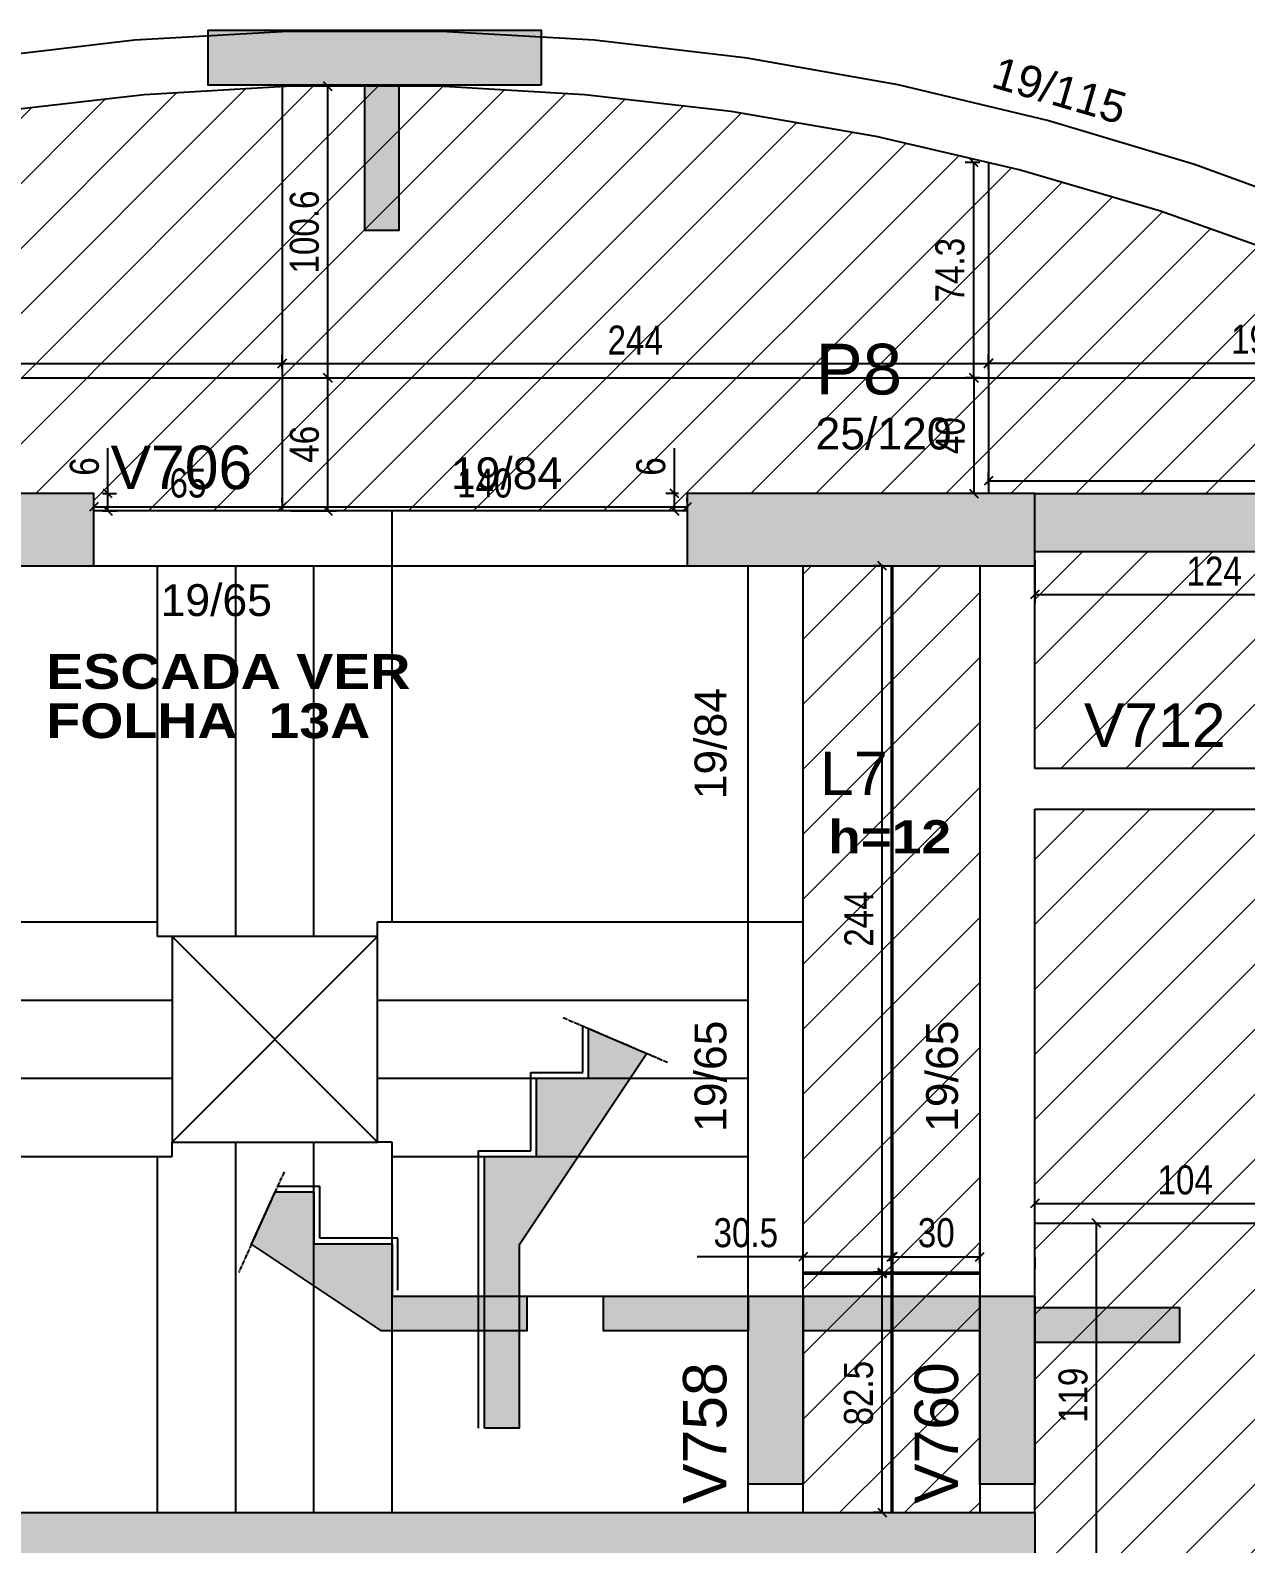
# Model space of a CAD drawing. Extents: x 3022 to 8661, y -614 to 3008.
# Drawn here: x 6389 to 6809, y 1712 to 2234 of the extents above; entities that cross this region are included whole.
import ezdxf

# ---------------------------------------------------------------- set-up
doc = ezdxf.new("R2010")
doc.units = 0
doc.header["$PDMODE"] = 34
for name, pattern in [('ESTILO_TQS_0002', [0.4, 0.1, -0.3]), ('ESTILO_TQS_0006', [0.3, 0.2, -0.1]), ('ESTILO_TQS_0007', [2.1, 1.5, -0.2, 0.2, -0.2])]:
    doc.linetypes.add(name, pattern=pattern)
for name, color, linetype in [('COTA', 241, 'Continuous'), ('MTH-230', 1, 'Continuous'), ('MTH-DIM-PILAR', 3, 'Continuous'), ('MTH-DIM-VIGA', 3, 'Continuous'), ('MTH-EIXO-215', 1, 'Continuous'), ('MTH-EIXO-217', 8, 'Continuous'), ('MTH-FACE-VIGA', 7, 'Continuous'), ('MTH-LINHA-SEÇÃO', 16, 'Continuous'), ('MTH-PILAR-SEGUE', 5, 'Continuous'), ('MTH-SOMBRA21', 150, 'Continuous'), ('MTH-SOMBRA25', 253, 'Continuous'), ('MTH-TIT1-PILAR', 5, 'Continuous'), ('MTH-TIT1-VIGA', 5, 'Continuous'), ('MTH-TXT-NEGRITO', 5, 'Continuous'), ('MTH-VIGA-INVERTIDA', 7, 'ESTILO_TQS_0002'), ('Painéis', 200, 'Continuous')]:
    doc.layers.add(name, color=color, linetype=linetype)
doc.layers.add('Hachura', color=251, linetype='Continuous', lineweight=9)
doc.styles.add('COTA TECNICA', font='techl___.ttf', dxfattribs={"height": 10})
doc.styles.add('TQS_ARIAL', font='arial.ttf')
doc.styles.add('TQS_ARIAL_BLACK', font='ariblk.ttf')
doc.dimstyles.new('PAINEL', dxfattribs={"dimtxt": 10, "dimasz": 3, "dimexe": 3, "dimexo": 3, "dimgap": 3, "dimtad": 1, "dimdec": 1, "dimzin": 12, "dimdsep": 46, "dimtxsty": 'COTA TECNICA', "dimblk1": 'OBLIQUE', "dimblk2": 'OBLIQUE', "dimsah": 1, "dimcen": 0.9, "dimclrd": 4, "dimclre": 4, "dimclrt": 240, "dimadec": 1, "dimazin": 3, "dimtfac": 1, "dimtdec": 1, "dimtmove": 0, "dimatfit": 3, "dimfxl": 1, "dimtolj": 1, "dimtzin": 12, "dimarcsym": 0})
pattern_1 = [(45, (-39.196, -112.321), (-11.22532, 11.22532), [])]

# ---------------------------------------------------------------- blocks, each defined once
blk = doc.blocks.new('_Oblique')
at = {"color": 0, "linetype": 'ByBlock', "lineweight": -2}
blk.add_line((-0.5, -0.5), (0.5, 0.5), dxfattribs=at)
blk = doc.blocks.new('*D1250')
at = {"layer": 'COTA', "color": 4, "lineweight": -2, "transparency": 16777216}
for p, q in [((6738.64, 1822.35), (6760.03, 1822.35)), ((6757.03, 1703.35), (6757.03, 1822.35)), ((6738.64, 1703.35), (6760.03, 1703.35))]:
    blk.add_line(p, q, dxfattribs=at)
at = {"layer": 'Defpoints', "color": 0, "transparency": 16777216}
for p in [(6735.64, 1822.35), (6757.03, 1822.35), (6735.64, 1703.35)]:
    blk.add_point(p, dxfattribs=at)
at = {"layer": 'COTA', "color": 4, "lineweight": -2, "transparency": 16777216, "xscale": 3, "yscale": 3, "zscale": 3}
for p, rotation in [((6757.03, 1822.35), 90), ((6757.03, 1703.35), 270)]:
    blk.add_blockref('_Oblique', p, dxfattribs=dict(at, rotation=rotation))
at = {"layer": 'COTA', "color": 240, "transparency": 16777216, "insert": (6748.94, 1762.85), "char_height": 10, "attachment_point": 5, "rotation": 90, "style": 'COTA TECNICA'}
blk.add_mtext('\\A1;119', dxfattribs=at)
blk = doc.blocks.new('*D1252')
at = {"layer": 'COTA', "color": 4, "lineweight": -2, "transparency": 16777216}
for p, q in [((6735.64, 1825.35), (6735.64, 1832.11)), ((6839.64, 1825.35), (6839.64, 1832.11)), ((6735.64, 1829.11), (6839.64, 1829.11))]:
    blk.add_line(p, q, dxfattribs=at)
at = {"layer": 'Defpoints', "color": 0, "transparency": 16777216}
for p in [(6839.64, 1829.11), (6735.64, 1822.35), (6839.64, 1822.35)]:
    blk.add_point(p, dxfattribs=at)
at = {"layer": 'COTA', "color": 4, "lineweight": -2, "transparency": 16777216, "xscale": 3, "yscale": 3, "zscale": 3, "rotation": 180}
blk.add_blockref('_Oblique', (6735.64, 1829.11), dxfattribs=at)
at = {"layer": 'COTA', "color": 4, "lineweight": -2, "transparency": 16777216, "xscale": 3, "yscale": 3, "zscale": 3}
blk.add_blockref('_Oblique', (6839.64, 1829.11), dxfattribs=at)
at = {"layer": 'COTA', "color": 240, "transparency": 16777216, "insert": (6787.64, 1837.21), "char_height": 10, "attachment_point": 5, "style": 'COTA TECNICA'}
blk.add_mtext('\\A1;104', dxfattribs=at)
blk = doc.blocks.new('*D1272')
at = {"layer": 'COTA', "color": 4, "lineweight": -2, "transparency": 16777216}
for p, q in [((6655.64, 1810.75), (6619.06, 1810.75)), ((6655.64, 1808.35), (6655.64, 1813.75)), ((6686.14, 1810.75), (6655.64, 1810.75)), ((6686.14, 1808.35), (6686.14, 1813.75))]:
    blk.add_line(p, q, dxfattribs=at)
at = {"layer": 'Defpoints', "color": 0, "transparency": 16777216}
for p in [(6655.64, 1810.75), (6655.64, 1805.35), (6686.14, 1805.35)]:
    blk.add_point(p, dxfattribs=at)
at = {"layer": 'COTA', "color": 4, "lineweight": -2, "transparency": 16777216, "xscale": 3, "yscale": 3, "zscale": 3, "rotation": 180}
blk.add_blockref('_Oblique', (6655.64, 1810.75), dxfattribs=at)
at = {"layer": 'COTA', "color": 4, "lineweight": -2, "transparency": 16777216, "xscale": 3, "yscale": 3, "zscale": 3}
blk.add_blockref('_Oblique', (6686.14, 1810.75), dxfattribs=at)
at = {"layer": 'COTA', "color": 240, "transparency": 16777216, "insert": (6635.85, 1818.97), "char_height": 10, "attachment_point": 5, "style": 'COTA TECNICA'}
blk.add_mtext('\\A1;30.5', dxfattribs=at)
blk = doc.blocks.new('*D1273')
at = {"layer": 'COTA', "color": 4, "lineweight": -2, "transparency": 16777216}
for p, q in [((6686.64, 1808.35), (6686.64, 1813.75)), ((6686.64, 1810.75), (6716.64, 1810.75)), ((6716.64, 1808.35), (6716.64, 1813.75))]:
    blk.add_line(p, q, dxfattribs=at)
at = {"layer": 'Defpoints', "color": 0, "transparency": 16777216}
for p in [(6716.64, 1810.75), (6686.64, 1805.35), (6716.64, 1805.35)]:
    blk.add_point(p, dxfattribs=at)
at = {"layer": 'COTA', "color": 4, "lineweight": -2, "transparency": 16777216, "xscale": 3, "yscale": 3, "zscale": 3, "rotation": 180}
blk.add_blockref('_Oblique', (6686.64, 1810.75), dxfattribs=at)
at = {"layer": 'COTA', "color": 4, "lineweight": -2, "transparency": 16777216, "xscale": 3, "yscale": 3, "zscale": 3}
blk.add_blockref('_Oblique', (6716.64, 1810.75), dxfattribs=at)
at = {"layer": 'COTA', "color": 240, "transparency": 16777216, "insert": (6701.64, 1818.97), "char_height": 10, "attachment_point": 5, "style": 'COTA TECNICA'}
blk.add_mtext('\\A1;30', dxfattribs=at)
blk = doc.blocks.new('*D1274')
at = {"layer": 'COTA', "color": 4, "lineweight": -2, "transparency": 16777216}
for p, q in [((6683.14, 1804.85), (6679.95, 1804.85)), ((6682.95, 1722.35), (6682.95, 1804.85)), ((6683.14, 1722.35), (6679.95, 1722.35))]:
    blk.add_line(p, q, dxfattribs=at)
at = {"layer": 'Defpoints', "color": 0, "transparency": 16777216}
for p in [(6682.95, 1804.85), (6686.14, 1804.85), (6686.14, 1722.35)]:
    blk.add_point(p, dxfattribs=at)
at = {"layer": 'COTA', "color": 4, "lineweight": -2, "transparency": 16777216, "xscale": 3, "yscale": 3, "zscale": 3}
for p, rotation in [((6682.95, 1804.85), 90), ((6682.95, 1722.35), 270)]:
    blk.add_blockref('_Oblique', p, dxfattribs=dict(at, rotation=rotation))
at = {"layer": 'COTA', "color": 240, "transparency": 16777216, "insert": (6674.82, 1763.6), "char_height": 10, "attachment_point": 5, "rotation": 90, "style": 'COTA TECNICA'}
blk.add_mtext('\\A1;82.5', dxfattribs=at)
blk = doc.blocks.new('*D1275')
at = {"layer": 'COTA', "color": 4, "lineweight": -2, "transparency": 16777216}
for p, q in [((6683.14, 2049.35), (6679.95, 2049.35)), ((6682.95, 1805.35), (6682.95, 2049.35)), ((6683.14, 1805.35), (6679.95, 1805.35))]:
    blk.add_line(p, q, dxfattribs=at)
at = {"layer": 'Defpoints', "color": 0, "transparency": 16777216}
for p in [(6682.95, 2049.35), (6686.14, 2049.35), (6686.14, 1805.35)]:
    blk.add_point(p, dxfattribs=at)
at = {"layer": 'COTA', "color": 4, "lineweight": -2, "transparency": 16777216, "xscale": 3, "yscale": 3, "zscale": 3}
for p, rotation in [((6682.95, 2049.35), 90), ((6682.95, 1805.35), 270)]:
    blk.add_blockref('_Oblique', p, dxfattribs=dict(at, rotation=rotation))
at = {"layer": 'COTA', "color": 240, "transparency": 16777216, "insert": (6674.87, 1927.35), "char_height": 10, "attachment_point": 5, "rotation": 90, "style": 'COTA TECNICA'}
blk.add_mtext('\\A1;244', dxfattribs=at)
blk = doc.blocks.new('*D1382')
at = {"layer": 'COTA', "color": 4, "lineweight": -2, "transparency": 16777216}
for p, q in [((6415.51, 2074.35), (6415.51, 2090.02)), ((6413.64, 2074.35), (6418.51, 2074.35)), ((6415.51, 2068.35), (6415.51, 2074.35)), ((6413.64, 2068.35), (6418.51, 2068.35))]:
    blk.add_line(p, q, dxfattribs=at)
at = {"layer": 'Defpoints', "color": 0, "transparency": 16777216}
for p in [(6410.64, 2074.35), (6415.51, 2074.35), (6410.64, 2068.35)]:
    blk.add_point(p, dxfattribs=at)
at = {"layer": 'COTA', "color": 4, "lineweight": -2, "transparency": 16777216, "xscale": 3, "yscale": 3, "zscale": 3}
for p, rotation in [((6415.51, 2074.35), 90), ((6415.51, 2068.35), 270)]:
    blk.add_blockref('_Oblique', p, dxfattribs=dict(at, rotation=rotation))
at = {"layer": 'COTA', "color": 240, "transparency": 16777216, "insert": (6407.41, 2083.68), "char_height": 10, "attachment_point": 5, "rotation": 90, "style": 'COTA TECNICA'}
blk.add_mtext('\\A1;6', dxfattribs=at)
blk = doc.blocks.new('*D1383')
at = {"layer": 'COTA', "color": 4, "lineweight": -2, "transparency": 16777216}
for p, q in [((6611.19, 2074.35), (6611.19, 2090.02)), ((6612.64, 2074.35), (6608.19, 2074.35)), ((6611.19, 2068.35), (6611.19, 2074.35)), ((6612.64, 2068.35), (6608.19, 2068.35))]:
    blk.add_line(p, q, dxfattribs=at)
at = {"layer": 'Defpoints', "color": 0, "transparency": 16777216}
for p in [(6611.19, 2074.35), (6615.64, 2074.35), (6615.64, 2068.35)]:
    blk.add_point(p, dxfattribs=at)
at = {"layer": 'COTA', "color": 4, "lineweight": -2, "transparency": 16777216, "xscale": 3, "yscale": 3, "zscale": 3}
for p, rotation in [((6611.19, 2074.35), 90), ((6611.19, 2068.35), 270)]:
    blk.add_blockref('_Oblique', p, dxfattribs=dict(at, rotation=rotation))
at = {"layer": 'COTA', "color": 240, "transparency": 16777216, "insert": (6603.08, 2083.68), "char_height": 10, "attachment_point": 5, "rotation": 90, "style": 'COTA TECNICA'}
blk.add_mtext('\\A1;6', dxfattribs=at)
blk = doc.blocks.new('*D1384')
at = {"layer": 'COTA', "color": 4, "lineweight": -2, "transparency": 16777216}
for p, q in [((6410.64, 2071.35), (6410.64, 2072.8)), ((6475.64, 2071.35), (6475.64, 2072.8)), ((6410.64, 2069.8), (6475.64, 2069.8))]:
    blk.add_line(p, q, dxfattribs=at)
at = {"layer": 'Defpoints', "color": 0, "transparency": 16777216}
for p in [(6410.64, 2068.35), (6475.64, 2069.8), (6475.64, 2068.35)]:
    blk.add_point(p, dxfattribs=at)
at = {"layer": 'COTA', "color": 4, "lineweight": -2, "transparency": 16777216, "xscale": 3, "yscale": 3, "zscale": 3, "rotation": 180}
blk.add_blockref('_Oblique', (6410.64, 2069.8), dxfattribs=at)
at = {"layer": 'COTA', "color": 4, "lineweight": -2, "transparency": 16777216, "xscale": 3, "yscale": 3, "zscale": 3}
blk.add_blockref('_Oblique', (6475.64, 2069.8), dxfattribs=at)
at = {"layer": 'COTA', "color": 240, "transparency": 16777216, "insert": (6443.14, 2077.91), "char_height": 10, "attachment_point": 5, "style": 'COTA TECNICA'}
blk.add_mtext('\\A1;65', dxfattribs=at)
blk = doc.blocks.new('*D1391')
at = {"layer": 'COTA', "color": 4, "lineweight": -2, "transparency": 16777216}
for p, q in [((6475.64, 2071.35), (6475.64, 2072.8)), ((6615.64, 2071.35), (6615.64, 2072.8)), ((6475.64, 2069.8), (6615.64, 2069.8))]:
    blk.add_line(p, q, dxfattribs=at)
at = {"layer": 'Defpoints', "color": 0, "transparency": 16777216}
for p in [(6475.64, 2068.35), (6615.64, 2069.8), (6615.64, 2068.35)]:
    blk.add_point(p, dxfattribs=at)
at = {"layer": 'COTA', "color": 4, "lineweight": -2, "transparency": 16777216, "xscale": 3, "yscale": 3, "zscale": 3, "rotation": 180}
blk.add_blockref('_Oblique', (6475.64, 2069.8), dxfattribs=at)
at = {"layer": 'COTA', "color": 4, "lineweight": -2, "transparency": 16777216, "xscale": 3, "yscale": 3, "zscale": 3}
blk.add_blockref('_Oblique', (6615.64, 2069.8), dxfattribs=at)
at = {"layer": 'COTA', "color": 240, "transparency": 16777216, "insert": (6545.64, 2077.9), "char_height": 10, "attachment_point": 5, "style": 'COTA TECNICA'}
blk.add_mtext('\\A1;140', dxfattribs=at)
blk = doc.blocks.new('*D1392')
at = {"layer": 'COTA', "color": 4, "lineweight": -2, "transparency": 16777216}
for p, q in [((6719.64, 2077.35), (6719.64, 2081.78)), ((6963.64, 2077.35), (6963.64, 2081.78)), ((6719.64, 2078.78), (6963.64, 2078.78))]:
    blk.add_line(p, q, dxfattribs=at)
at = {"layer": 'Defpoints', "color": 0, "transparency": 16777216}
for p in [(6963.64, 2078.78), (6719.64, 2074.35), (6963.64, 2074.35)]:
    blk.add_point(p, dxfattribs=at)
at = {"layer": 'COTA', "color": 4, "lineweight": -2, "transparency": 16777216, "xscale": 3, "yscale": 3, "zscale": 3, "rotation": 180}
blk.add_blockref('_Oblique', (6719.64, 2078.78), dxfattribs=at)
at = {"layer": 'COTA', "color": 4, "lineweight": -2, "transparency": 16777216, "xscale": 3, "yscale": 3, "zscale": 3}
blk.add_blockref('_Oblique', (6963.64, 2078.78), dxfattribs=at)
at = {"layer": 'COTA', "color": 240, "transparency": 16777216, "insert": (6841.64, 2086.85), "char_height": 10, "attachment_point": 5, "style": 'COTA TECNICA'}
blk.add_mtext('\\A1;244', dxfattribs=at)
blk = doc.blocks.new('*D1393')
at = {"layer": 'COTA', "color": 4, "lineweight": -2, "transparency": 16777216}
for p, q in [((6478.64, 2114.35), (6494.5, 2114.35)), ((6491.5, 2068.35), (6491.5, 2114.35)), ((6478.64, 2068.35), (6494.5, 2068.35))]:
    blk.add_line(p, q, dxfattribs=at)
at = {"layer": 'Defpoints', "color": 0, "transparency": 16777216}
for p in [(6475.64, 2114.35), (6491.5, 2114.35), (6475.64, 2068.35)]:
    blk.add_point(p, dxfattribs=at)
at = {"layer": 'COTA', "color": 4, "lineweight": -2, "transparency": 16777216, "xscale": 3, "yscale": 3, "zscale": 3}
for p, rotation in [((6491.5, 2114.35), 90), ((6491.5, 2068.35), 270)]:
    blk.add_blockref('_Oblique', p, dxfattribs=dict(at, rotation=rotation))
at = {"layer": 'COTA', "color": 240, "transparency": 16777216, "insert": (6483.4, 2091.35), "char_height": 10, "attachment_point": 5, "rotation": 90, "style": 'COTA TECNICA'}
blk.add_mtext('\\A1;46', dxfattribs=at)
blk = doc.blocks.new('*D1394')
at = {"layer": 'COTA', "color": 4, "lineweight": -2, "transparency": 16777216}
for p, q in [((6501.14, 2214.99), (6488.5, 2214.99)), ((6491.5, 2114.35), (6491.5, 2214.99)), ((6478.64, 2114.35), (6494.5, 2114.35))]:
    blk.add_line(p, q, dxfattribs=at)
at = {"layer": 'Defpoints', "color": 0, "transparency": 16777216}
for p in [(6491.5, 2214.99), (6504.14, 2214.99), (6475.64, 2114.35)]:
    blk.add_point(p, dxfattribs=at)
at = {"layer": 'COTA', "color": 4, "lineweight": -2, "transparency": 16777216, "xscale": 3, "yscale": 3, "zscale": 3}
for p, rotation in [((6491.5, 2214.99), 90), ((6491.5, 2114.35), 270)]:
    blk.add_blockref('_Oblique', p, dxfattribs=dict(at, rotation=rotation))
at = {"layer": 'COTA', "color": 240, "transparency": 16777216, "insert": (6483.4, 2164.67), "char_height": 10, "attachment_point": 5, "rotation": 90, "style": 'COTA TECNICA'}
blk.add_mtext('\\A1;100.6', dxfattribs=at)
blk = doc.blocks.new('*D1397')
at = {"layer": 'COTA', "color": 4, "lineweight": -2, "transparency": 16777216}
for p, q in [((6719.64, 2117.35), (6719.64, 2122.33)), ((6719.64, 2119.33), (6915.97, 2119.33)), ((6915.97, 2117.35), (6915.97, 2122.33))]:
    blk.add_line(p, q, dxfattribs=at)
at = {"layer": 'Defpoints', "color": 0, "transparency": 16777216}
for p in [(6915.97, 2119.33), (6719.64, 2114.35), (6915.97, 2114.35)]:
    blk.add_point(p, dxfattribs=at)
at = {"layer": 'COTA', "color": 4, "lineweight": -2, "transparency": 16777216, "xscale": 3, "yscale": 3, "zscale": 3, "rotation": 180}
blk.add_blockref('_Oblique', (6719.64, 2119.33), dxfattribs=at)
at = {"layer": 'COTA', "color": 4, "lineweight": -2, "transparency": 16777216, "xscale": 3, "yscale": 3, "zscale": 3}
blk.add_blockref('_Oblique', (6915.97, 2119.33), dxfattribs=at)
at = {"layer": 'COTA', "color": 240, "transparency": 16777216, "insert": (6817.81, 2127.58), "char_height": 10, "attachment_point": 5, "style": 'COTA TECNICA'}
blk.add_mtext('\\A1;196.3', dxfattribs=at)
blk = doc.blocks.new('*D1398')
at = {"layer": 'COTA', "color": 4, "lineweight": -2, "transparency": 16777216}
for p, q in [((6716.64, 2188.65), (6711.62, 2188.65)), ((6714.62, 2114.35), (6714.62, 2188.65)), ((6716.64, 2114.35), (6711.62, 2114.35))]:
    blk.add_line(p, q, dxfattribs=at)
at = {"layer": 'Defpoints', "color": 0, "transparency": 16777216}
for p in [(6714.62, 2188.65), (6719.64, 2188.65), (6719.64, 2114.35)]:
    blk.add_point(p, dxfattribs=at)
at = {"layer": 'COTA', "color": 4, "lineweight": -2, "transparency": 16777216, "xscale": 3, "yscale": 3, "zscale": 3}
for p, rotation in [((6714.62, 2188.65), 90), ((6714.62, 2114.35), 270)]:
    blk.add_blockref('_Oblique', p, dxfattribs=dict(at, rotation=rotation))
at = {"layer": 'COTA', "color": 240, "transparency": 16777216, "insert": (6706.4, 2151.5), "char_height": 10, "attachment_point": 5, "rotation": 90, "style": 'COTA TECNICA'}
blk.add_mtext('\\A1;74.3', dxfattribs=at)
blk = doc.blocks.new('*D1399')
at = {"layer": 'COTA', "color": 4, "lineweight": -2, "transparency": 16777216}
for p, q in [((6716.64, 2114.35), (6711.62, 2114.35)), ((6714.62, 2114.35), (6714.62, 2074.35)), ((6716.64, 2074.35), (6711.62, 2074.35))]:
    blk.add_line(p, q, dxfattribs=at)
at = {"layer": 'Defpoints', "color": 0, "transparency": 16777216}
for p in [(6719.64, 2114.35), (6714.62, 2074.35), (6719.64, 2074.35)]:
    blk.add_point(p, dxfattribs=at)
at = {"layer": 'COTA', "color": 4, "lineweight": -2, "transparency": 16777216, "xscale": 3, "yscale": 3, "zscale": 3}
for p, rotation in [((6714.62, 2114.35), 90), ((6714.62, 2074.35), 270)]:
    blk.add_blockref('_Oblique', p, dxfattribs=dict(at, rotation=rotation))
at = {"layer": 'COTA', "color": 240, "transparency": 16777216, "insert": (6706.51, 2094.35), "char_height": 10, "attachment_point": 5, "rotation": 90, "style": 'COTA TECNICA'}
blk.add_mtext('\\A1;40', dxfattribs=at)
blk = doc.blocks.new('*D1401')
at = {"layer": 'COTA', "color": 4, "lineweight": -2, "transparency": 16777216}
for p, q in [((6231.64, 2117.35), (6231.64, 2122.28)), ((6231.64, 2119.28), (6475.64, 2119.28)), ((6475.64, 2117.35), (6475.64, 2122.28))]:
    blk.add_line(p, q, dxfattribs=at)
at = {"layer": 'Defpoints', "color": 0, "transparency": 16777216}
for p in [(6475.64, 2119.28), (6231.64, 2114.35), (6475.64, 2114.35)]:
    blk.add_point(p, dxfattribs=at)
at = {"layer": 'COTA', "color": 4, "lineweight": -2, "transparency": 16777216, "xscale": 3, "yscale": 3, "zscale": 3, "rotation": 180}
blk.add_blockref('_Oblique', (6231.64, 2119.28), dxfattribs=at)
at = {"layer": 'COTA', "color": 4, "lineweight": -2, "transparency": 16777216, "xscale": 3, "yscale": 3, "zscale": 3}
blk.add_blockref('_Oblique', (6475.64, 2119.28), dxfattribs=at)
at = {"layer": 'COTA', "color": 240, "transparency": 16777216, "insert": (6353.64, 2127.36), "char_height": 10, "attachment_point": 5, "style": 'COTA TECNICA'}
blk.add_mtext('\\A1;244', dxfattribs=at)
blk = doc.blocks.new('*D1402')
at = {"layer": 'COTA', "color": 4, "lineweight": -2, "transparency": 16777216}
for p, q in [((6475.64, 2117.35), (6475.64, 2122.28)), ((6475.64, 2119.28), (6719.64, 2119.28)), ((6719.64, 2117.35), (6719.64, 2122.28))]:
    blk.add_line(p, q, dxfattribs=at)
at = {"layer": 'Defpoints', "color": 0, "transparency": 16777216}
for p in [(6719.64, 2119.28), (6475.64, 2114.35), (6719.64, 2114.35)]:
    blk.add_point(p, dxfattribs=at)
at = {"layer": 'COTA', "color": 4, "lineweight": -2, "transparency": 16777216, "xscale": 3, "yscale": 3, "zscale": 3, "rotation": 180}
blk.add_blockref('_Oblique', (6475.64, 2119.28), dxfattribs=at)
at = {"layer": 'COTA', "color": 4, "lineweight": -2, "transparency": 16777216, "xscale": 3, "yscale": 3, "zscale": 3}
blk.add_blockref('_Oblique', (6719.64, 2119.28), dxfattribs=at)
at = {"layer": 'COTA', "color": 240, "transparency": 16777216, "insert": (6597.64, 2127.36), "char_height": 10, "attachment_point": 5, "style": 'COTA TECNICA'}
blk.add_mtext('\\A1;244', dxfattribs=at)
blk = doc.blocks.new('*D1387')
at = {"layer": 'COTA', "color": 4, "lineweight": -2, "transparency": 16777216}
for p, q in [((6735.64, 2051.35), (6735.64, 2036.47)), ((6859.64, 2051.35), (6859.64, 2036.47)), ((6735.64, 2039.47), (6859.64, 2039.47))]:
    blk.add_line(p, q, dxfattribs=at)
at = {"layer": 'Defpoints', "color": 0, "transparency": 16777216}
for p in [(6735.64, 2054.35), (6859.64, 2054.35), (6859.64, 2039.47)]:
    blk.add_point(p, dxfattribs=at)
at = {"layer": 'COTA', "color": 4, "lineweight": -2, "transparency": 16777216, "xscale": 3, "yscale": 3, "zscale": 3, "rotation": 180}
blk.add_blockref('_Oblique', (6735.64, 2039.47), dxfattribs=at)
at = {"layer": 'COTA', "color": 4, "lineweight": -2, "transparency": 16777216, "xscale": 3, "yscale": 3, "zscale": 3}
blk.add_blockref('_Oblique', (6859.64, 2039.47), dxfattribs=at)
at = {"layer": 'COTA', "color": 240, "transparency": 16777216, "insert": (6797.64, 2047.54), "char_height": 10, "attachment_point": 5, "style": 'COTA TECNICA'}
blk.add_mtext('\\A1;124', dxfattribs=at)

msp = doc.modelspace()

# ---------------------------------------------------------------- hatches: boundary and pattern name
at = {"layer": 'Hachura', "linetype": 'ByBlock'}
h = msp.add_hatch(dxfattribs=at)
h.set_pattern_fill('ANSI31', color=256, scale=5)
h.set_pattern_definition(pattern_1)
h.paths.add_polyline_path([(6168.64, 1979.35), (6168.64, 2054.35), (6044.64, 2054.35), (6044.64, 1979.35)])
h.paths.add_polyline_path([(6290.64, 1979.35), (6290.64, 2049.35), (6290.64, 2054.35), (6168.64, 2054.35), (6168.64, 1979.35)])
h.paths.add_polyline_path([(6092.32, 2114.35), (6088.91, 2112.68), (6044.64, 2087.73), (6044.64, 2077.04), (6079.84, 2077.04), (6231.64, 2075.1), (6231.64, 2114.35)])
h.paths.add_polyline_path([(6231.64, 2114.35), (6231.64, 2172.59), (6229.2, 2171.87), (6181.34, 2154.82), (6134.52, 2135.07), (6092.32, 2114.35)])
h.paths.add_polyline_path([(6327.46, 2197.66), (6277.96, 2186.17), (6231.64, 2172.59), (6231.64, 2114.35), (6475.64, 2114.35), (6475.64, 2214.81), (6428.01, 2212.09), (6377.53, 2206.31)])
h.paths.add_polyline_path([(6410.64, 2074.35), (6410.64, 2068.35), (6475.64, 2068.35), (6475.64, 2114.35), (6231.64, 2114.35), (6231.64, 2074.35), (6290.64, 2074.35)])
h.paths.add_polyline_path([(6475.64, 2114.35), (6475.64, 2068.35), (6615.64, 2068.35), (6615.64, 2074.35), (6719.64, 2074.35), (6719.64, 2114.35)])
h.paths.add_polyline_path([(6719.64, 2114.35), (6719.64, 2188.65), (6680.83, 2197.66), (6630.76, 2206.31), (6580.28, 2212.09), (6529.55, 2214.99), (6478.74, 2214.99), (6475.64, 2214.81), (6475.64, 2114.35)])
h.paths.add_polyline_path([(6915.97, 2114.35), (6873.77, 2135.07), (6826.95, 2154.82), (6779.09, 2171.87), (6730.33, 2186.17), (6719.64, 2188.65), (6719.64, 2114.35)])
h.paths.add_polyline_path([(6719.64, 2114.35), (6719.64, 2074.35), (6735.64, 2074.35), (6928.45, 2074.35), (6928.45, 2077.04), (6963.64, 2077.04), (6963.64, 2087.73), (6919.38, 2112.68), (6915.97, 2114.35)])
h.paths.add_polyline_path([(6859.64, 1979.35), (6859.64, 2054.35), (6735.64, 2054.35), (6735.64, 2049.35), (6735.64, 1979.35)])
h.paths.add_polyline_path([(6963.64, 1979.35), (6963.64, 2054.35), (6859.64, 2054.35), (6859.64, 1979.35)])
at = {"layer": 'Hachura'}
h = msp.add_hatch(color=256, dxfattribs=at)
h.dxf.hatch_style = 1
h.paths.add_polyline_path([(6044.64, 2074.35), (6044.64, 2066.35), (6044.64, 2054.35), (6290.64, 2054.35), (6290.64, 2074.35)])
h.paths.add_polyline_path([(6735.64, 2074.35), (6735.64, 2054.35), (6963.64, 2054.35), (6963.64, 2066.35), (6963.64, 2074.35)])
at = {"layer": 'Hachura', "linetype": 'ByBlock'}
h = msp.add_hatch(dxfattribs=at)
h.set_pattern_fill('ANSI31', color=256, scale=5)
h.set_pattern_definition([(45, (1443.528, -112.321), (-11.22532, 11.22532), [])])
h.paths.add_polyline_path([(6655.64, 1805.35), (6686.14, 1805.35), (6686.14, 2049.35), (6655.64, 2049.35)])
h.paths.add_polyline_path([(6716.64, 1965.35), (6716.64, 1979.35), (6716.64, 2049.35), (6686.64, 2049.35), (6686.64, 1805.35), (6716.64, 1805.35)])
h.paths.add_polyline_path([(6686.64, 1722.35), (6716.64, 1722.35), (6716.64, 1804.85), (6686.64, 1804.85)])
h.paths.add_polyline_path([(6686.14, 1804.85), (6655.64, 1804.85), (6655.64, 1722.35), (6686.14, 1722.35)])
h.paths.add_polyline_path([(6684.73, 1912.42), (6684.73, 1942.59), (6664.14, 1942.59), (6664.14, 1912.42)], flags=24)
h.paths.add_polyline_path([(6654.95, 1964.56), (6685.76, 1964.56), (6685.76, 1987.06), (6654.95, 1987.06)], flags=9)
h.paths.add_polyline_path([(6658.59, 1945.23), (6707.19, 1945.23), (6707.19, 1962.77), (6658.59, 1962.77)], flags=9)
h.paths.add_polyline_path([(6691.21, 1809.27), (6712.48, 1809.27), (6712.48, 1829.85), (6691.21, 1829.85)], flags=24)
h.paths.add_polyline_path([(6712.18, 1851.01), (6712.18, 1895.15), (6695.11, 1895.15), (6695.11, 1851.01)], flags=24)
h.paths.add_polyline_path([(6713.23, 1721.52), (6713.23, 1778.12), (6690.25, 1778.12), (6690.25, 1721.52)], flags=9)
h.paths.add_polyline_path([(6684.63, 1746.79), (6684.63, 1781.03), (6664.05, 1781.03), (6664.05, 1746.79)], flags=24)
h = msp.add_hatch(dxfattribs=at)
h.set_pattern_fill('ANSI31', color=256, scale=5)
h.set_pattern_definition(pattern_1)
h.paths.add_polyline_path([(4677.14, 1249.35), (4677.14, 1195.85), (4677.14, 1184.35), (4824.14, 1184.35), (4824.14, 1249.35)])
h.paths.add_polyline_path([(4677.14, 1183.85), (4677.14, 1176.85), (4677.14, 1123.35), (4824.14, 1123.35), (4824.14, 1183.85)])
h.paths.add_polyline_path([(4824.14, 1183.85), (4824.14, 1123.35), (4836.64, 1123.35), (4855.64, 1123.35), (5068.14, 1123.35), (5068.14, 1183.85)])
h.paths.add_polyline_path([(4855.64, 1249.35), (4836.64, 1249.35), (4824.14, 1249.35), (4824.14, 1184.35), (5068.14, 1184.35), (5068.14, 1249.35)])
h.paths.add_polyline_path([(5312.14, 1184.35), (5312.14, 1249.35), (5068.14, 1249.35), (5068.14, 1184.35)])
h.paths.add_polyline_path([(5068.14, 1183.85), (5068.14, 1123.35), (5312.14, 1123.35), (5312.14, 1183.85)])
h.paths.add_polyline_path([(5312.64, 1183.85), (5312.64, 1123.35), (5556.64, 1123.35), (5556.64, 1183.85)])
h.paths.add_polyline_path([(5556.64, 1184.35), (5556.64, 1249.35), (5312.64, 1249.35), (5312.64, 1184.35)])
h.paths.add_polyline_path([(5800.64, 1184.35), (5800.64, 1249.35), (5575.64, 1249.35), (5556.64, 1249.35), (5556.64, 1184.35)])
h.paths.add_polyline_path([(5556.64, 1183.85), (5556.64, 1123.35), (5575.64, 1123.35), (5800.64, 1123.35), (5800.64, 1183.85)])
h.paths.add_polyline_path([(5800.64, 1183.85), (5800.64, 1123.35), (5864.64, 1123.35), (5864.64, 1128.35), (6044.64, 1128.35), (6044.64, 1183.85)])
h.paths.add_polyline_path([(6044.64, 1184.35), (6044.64, 1249.35), (6025.64, 1249.35), (5800.64, 1249.35), (5800.64, 1184.35)])
h.paths.add_polyline_path([(6288.64, 1224.85), (6288.64, 1285.35), (6044.64, 1285.35), (6044.64, 1249.35), (6044.64, 1224.85)])
h.paths.add_polyline_path([(6288.64, 1123.35), (6288.64, 1224.35), (6044.64, 1224.35), (6044.64, 1128.35), (6044.64, 1123.35)])
h.paths.add_polyline_path([(6414.14, 1123.35), (6414.14, 1128.35), (6532.64, 1128.35), (6532.64, 1224.35), (6288.64, 1224.35), (6288.64, 1123.35)])
h.paths.add_polyline_path([(6532.64, 1224.85), (6532.64, 1285.35), (6288.64, 1285.35), (6288.64, 1224.85)])
h.paths.add_polyline_path([(6776.64, 1224.85), (6776.64, 1285.35), (6717.64, 1285.35), (6532.64, 1285.35), (6532.64, 1224.85)])
h.paths.add_polyline_path([(6776.64, 1123.35), (6776.64, 1224.35), (6532.64, 1224.35), (6532.64, 1128.35), (6594.14, 1128.35), (6594.14, 1123.35)])
h.paths.add_polyline_path([(6963.64, 1123.35), (6963.64, 1128.35), (6963.64, 1224.35), (6777.14, 1224.35), (6777.14, 1123.35)])
h.paths.add_polyline_path([(6963.64, 1224.85), (6963.64, 1249.35), (6963.64, 1285.35), (6777.14, 1285.35), (6777.14, 1224.85)])
h.paths.add_polyline_path([(6839.64, 1456.35), (6717.64, 1456.35), (6717.64, 1305.35), (6839.64, 1305.35)])
h.paths.add_polyline_path([(6860.14, 1305.35), (6963.64, 1305.35), (6963.64, 1389.35), (6963.64, 1456.35), (6860.14, 1456.35)])
h.paths.add_polyline_path([(6963.64, 1578.35), (6860.14, 1578.35), (6860.14, 1456.35), (6963.64, 1456.35)])
h.paths.add_polyline_path([(6839.64, 1578.35), (6717.64, 1578.35), (6717.64, 1513.35), (6717.64, 1494.35), (6717.64, 1456.35), (6839.64, 1456.35)])
h.paths.add_polyline_path([(6839.64, 1822.35), (6735.64, 1822.35), (6735.64, 1722.35), (6735.64, 1703.35), (6717.64, 1703.35), (6717.64, 1578.35), (6839.64, 1578.35)])
h.paths.add_polyline_path([(6860.14, 1578.35), (6963.64, 1578.35), (6963.64, 1822.35), (6860.14, 1822.35)])
h.paths.add_polyline_path([(6963.64, 1965.35), (6860.14, 1965.35), (6860.14, 1822.35), (6963.64, 1822.35), (6963.64, 1899.35)])
h.paths.add_polyline_path([(6839.64, 1965.35), (6735.64, 1965.35), (6735.64, 1822.35), (6839.64, 1822.35)])
h.paths.add_polyline_path([(6044.64, 1721.35), (6148.14, 1721.35), (6148.14, 1965.35), (6044.64, 1965.35), (6044.64, 1899.35)])
h.paths.add_polyline_path([(6044.64, 1567.35), (6148.14, 1567.35), (6148.14, 1721.35), (6044.64, 1721.35)])
h.paths.add_polyline_path([(6044.64, 1445.35), (6148.14, 1445.35), (6148.14, 1567.35), (6044.64, 1567.35)])
h.paths.add_polyline_path([(6148.14, 1445.35), (6044.64, 1445.35), (6044.64, 1389.35), (6044.64, 1305.35), (6148.14, 1305.35)])
h.paths.add_polyline_path([(6290.64, 1305.35), (6290.64, 1445.35), (6168.64, 1445.35), (6168.64, 1305.35)])
h.paths.add_polyline_path([(6290.64, 1445.35), (6290.64, 1494.35), (6290.64, 1513.35), (6290.64, 1567.35), (6168.64, 1567.35), (6168.64, 1445.35)])
h.paths.add_polyline_path([(6290.64, 1703.35), (6290.64, 1721.35), (6168.64, 1721.35), (6168.64, 1567.35), (6290.64, 1567.35)])

# ---------------------------------------------------------------- linework, layer by layer
at = {"layer": 'MTH-230', "linetype": 'Continuous'}
for p, q in [((6508.64, 1921.35), (6437.64, 1850.35)), ((6437.64, 1921.35), (6508.64, 1850.35))]:
    msp.add_line(p, q, dxfattribs=at)
at = {"layer": 'MTH-EIXO-215', "linetype": 'Continuous'}
for p, q in [((6579.54, 1874.35), (6579.54, 1890.43)), ((6561.54, 1847.35), (6561.54, 1874.35)), ((6561.54, 1874.35), (6579.54, 1874.35)), ((6543.54, 1751.5), (6543.54, 1847.35)), ((6543.54, 1847.35), (6561.54, 1847.35)), ((6474.14, 1835.14), (6488.64, 1835.14)), ((6488.64, 1817.14), (6488.64, 1835.14)), ((6515.64, 1817.14), (6488.64, 1817.14)), ((6515.64, 1799.14), (6515.64, 1817.14))]:
    msp.add_line(p, q, dxfattribs=at)
at = {"layer": 'MTH-EIXO-217', "linetype": 'ESTILO_TQS_0007'}
for p, q in [((6572.78, 1893.32), (6608.78, 1877.91)), ((6476.36, 1840.06), (6460.66, 1805.3))]:
    msp.add_line(p, q, dxfattribs=at)
at = {"layer": 'MTH-FACE-VIGA', "linetype": 'Continuous'}
for p, q in [((6615.64, 2068.35), (6410.64, 2068.35)), ((6513.64, 2049.35), (6513.64, 2068.35)), ((6410.64, 2049.35), (6615.64, 2049.35)), ((6636.64, 1722.35), (6636.64, 2049.35)), ((6655.64, 1722.35), (6655.64, 2049.35)), ((6716.64, 2049.35), (6716.64, 1979.35)), ((6735.64, 1979.35), (6735.64, 2049.35)), ((6716.64, 1979.35), (6716.64, 1965.35)), ((6963.64, 1979.35), (6735.64, 1979.35)), ((6716.64, 1965.35), (6716.64, 1722.35)), ((6735.64, 1965.35), (6963.64, 1965.35)), ((6735.64, 1722.35), (6735.64, 1965.35))]:
    msp.add_line(p, q, dxfattribs=at)
for points in [[(6982.64, 2098.39), (6936.74, 2124.95), (6889.38, 2148.79), (6840.7, 2169.83), (6790.88, 2188), (6740.08, 2203.23), (6688.49, 2215.48), (6636.27, 2224.71), (6583.6, 2230.88), (6530.66, 2233.97), (6477.63, 2233.97), (6424.69, 2230.88), (6372.02, 2224.71), (6319.8, 2215.48), (6268.2, 2203.23), (6217.41, 2188), (6167.59, 2169.83), (6118.91, 2148.79), (6071.54, 2124.95), (6025.64, 2098.39)], [(6963.64, 2087.73), (6919.38, 2112.68), (6873.77, 2135.07), (6826.95, 2154.82), (6779.09, 2171.87), (6730.33, 2186.17), (6680.83, 2197.66), (6630.76, 2206.31), (6580.28, 2212.09), (6529.55, 2214.99), (6478.74, 2214.99), (6428.01, 2212.09), (6377.53, 2206.31), (6327.46, 2197.66), (6277.96, 2186.17), (6229.2, 2171.87), (6181.34, 2154.82), (6134.52, 2135.07), (6088.91, 2112.68), (6044.64, 2087.73)], [(6508.64, 1921.35), (6437.64, 1921.35), (6437.64, 1850.35), (6508.64, 1850.35), (6508.64, 1921.35)]]:
    msp.add_lwpolyline(points, dxfattribs=at)
at = {"layer": 'MTH-LINHA-SEÇÃO', "linetype": 'Continuous'}
for p, q in [((6735.64, 1810.52), (6735.64, 1806.52)), ((6513.64, 1797.14), (6716.64, 1797.14))]:
    msp.add_line(p, q, dxfattribs=at)
for points in [[(6565.14, 2215.35), (6450.14, 2215.35), (6450.14, 2234.35), (6565.14, 2234.35), (6565.14, 2215.35)], [(6504.14, 2215.35), (6504.14, 2165.35), (6516.14, 2165.35), (6516.14, 2215.35), (6504.14, 2215.35)], [(6545.54, 1751.5), (6545.54, 1845.35), (6563.54, 1845.35), (6563.54, 1872.35), (6581.54, 1872.35), (6581.54, 1889.57), (6601.69, 1880.94), (6557.54, 1814.72), (6557.54, 1751.5), (6545.54, 1751.5)], [(6473.24, 1833.14), (6486.64, 1833.14), (6486.64, 1815.14), (6513.64, 1815.14), (6513.64, 1797.14), (6560.25, 1797.14), (6560.25, 1785.14), (6510.01, 1785.14), (6465.08, 1815.1), (6473.24, 1833.14)], [(6586.64, 1797.14), (6636.64, 1797.14), (6636.64, 1785.14), (6586.64, 1785.14), (6586.64, 1797.14)], [(6636.64, 1797.14), (6655.64, 1797.14), (6655.64, 1732.14), (6636.64, 1732.14), (6636.64, 1797.14)], [(6655.64, 1797.14), (6716.64, 1797.14), (6716.64, 1785.14), (6655.64, 1785.14), (6655.64, 1797.14)], [(6716.64, 1797.14), (6735.64, 1797.14), (6735.64, 1732.14), (6716.64, 1732.14), (6716.64, 1797.14)], [(6735.64, 1793.14), (6785.64, 1793.14), (6785.64, 1781.14), (6735.64, 1781.14), (6735.64, 1793.14)]]:
    msp.add_lwpolyline(points, dxfattribs=at)
at = {"layer": 'MTH-PILAR-SEGUE', "linetype": 'Continuous'}
msp.add_line((6675.64, 2058.85), (6675.64, 2058.85), dxfattribs=at)
for points in [[(6410.64, 2049.35), (6410.64, 2074.35), (6290.64, 2074.35), (6290.64, 2049.35), (6410.64, 2049.35)], [(6735.64, 2049.35), (6735.64, 2074.35), (6615.64, 2074.35), (6615.64, 2049.35), (6735.64, 2049.35)], [(6494.64, 1304.35), (6494.64, 1494.35), (6290.64, 1494.35), (6290.64, 1513.35), (6494.64, 1513.35), (6494.64, 1703.35), (6290.64, 1703.35), (6290.64, 1722.35), (6735.64, 1722.35), (6735.64, 1703.35), (6513.64, 1703.35), (6513.64, 1513.35), (6717.64, 1513.35), (6717.64, 1494.35), (6513.64, 1494.35), (6513.64, 1304.35), (6717.64, 1304.35), (6717.64, 1285.35), (6290.64, 1285.35), (6290.64, 1304.35), (6494.64, 1304.35)]]:
    msp.add_lwpolyline(points, dxfattribs=at)
at = {"layer": 'MTH-SOMBRA21', "linetype": 'Continuous'}
for points in [[(6565.14, 2215.35), (6450.14, 2215.35), (6450.14, 2234.35)], [(6565.14, 2215.35), (6450.14, 2234.35), (6565.14, 2234.35)], [(6565.14, 2215.35), (6565.14, 2234.35), (6565.14, 2215.35)], [(6504.14, 2215.35), (6504.14, 2165.35), (6516.14, 2165.35)], [(6504.14, 2215.35), (6516.14, 2165.35), (6516.14, 2215.35)], [(6504.14, 2215.35), (6516.14, 2215.35), (6504.14, 2215.35)], [(6572.14, 2049.35), (6584.14, 2049.35), (6572.14, 2049.35)], [(6581.54, 1872.35), (6581.54, 1889.57), (6601.69, 1880.94)], [(6557.54, 1814.72), (6563.54, 1845.35), (6601.69, 1880.94)], [(6581.54, 1872.35), (6601.69, 1880.94), (6563.54, 1845.35)], [(6581.54, 1872.35), (6563.54, 1845.35), (6563.54, 1872.35)], [(6557.54, 1814.72), (6545.54, 1751.5), (6545.54, 1845.35)], [(6557.54, 1814.72), (6545.54, 1845.35), (6563.54, 1845.35)], [(6486.64, 1815.14), (6465.08, 1815.1), (6473.24, 1833.14)], [(6486.64, 1815.14), (6473.24, 1833.14), (6486.64, 1833.14)], [(6486.64, 1815.14), (6510.01, 1785.14), (6465.08, 1815.1)], [(6486.64, 1815.14), (6513.64, 1815.14), (6510.01, 1785.14)], [(6513.64, 1815.14), (6513.64, 1797.14), (6510.01, 1785.14)], [(6557.54, 1814.72), (6557.54, 1751.5), (6545.54, 1751.5)], [(6510.01, 1785.14), (6513.64, 1797.14), (6560.25, 1785.14)], [(6513.64, 1797.14), (6560.25, 1797.14), (6560.25, 1785.14)], [(6586.64, 1797.14), (6636.64, 1797.14), (6636.64, 1785.14)], [(6586.64, 1797.14), (6636.64, 1785.14), (6586.64, 1785.14)], [(6586.64, 1797.14), (6586.64, 1785.14), (6586.64, 1797.14)], [(6636.64, 1797.14), (6655.64, 1797.14), (6655.64, 1732.14)], [(6636.64, 1797.14), (6655.64, 1732.14), (6636.64, 1732.14)], [(6636.64, 1797.14), (6636.64, 1732.14), (6636.64, 1797.14)], [(6655.64, 1797.14), (6716.64, 1797.14), (6716.64, 1785.14)], [(6655.64, 1797.14), (6716.64, 1785.14), (6655.64, 1785.14)], [(6655.64, 1797.14), (6655.64, 1785.14), (6655.64, 1797.14)], [(6716.64, 1797.14), (6735.64, 1797.14), (6735.64, 1732.14)], [(6716.64, 1797.14), (6735.64, 1732.14), (6716.64, 1732.14)], [(6716.64, 1797.14), (6716.64, 1732.14), (6716.64, 1797.14)], [(6735.64, 1793.14), (6785.64, 1793.14), (6785.64, 1781.14)], [(6735.64, 1793.14), (6785.64, 1781.14), (6735.64, 1781.14)], [(6735.64, 1793.14), (6735.64, 1781.14), (6735.64, 1793.14)]]:
    msp.add_solid(points, dxfattribs=at)
at = {"layer": 'MTH-SOMBRA25', "linetype": 'Continuous'}
for points in [[(6410.64, 2049.35), (6410.64, 2074.35), (6290.64, 2074.35)], [(6410.64, 2049.35), (6290.64, 2074.35), (6290.64, 2049.35)], [(6735.64, 2049.35), (6735.64, 2074.35), (6615.64, 2074.35)], [(6735.64, 2049.35), (6615.64, 2074.35), (6615.64, 2049.35)], [(6410.64, 2049.35), (6290.64, 2049.35), (6410.64, 2049.35)], [(6735.64, 2049.35), (6615.64, 2049.35), (6735.64, 2049.35)], [(6735.64, 1722.35), (6494.64, 1703.35), (6290.64, 1703.35)], [(6735.64, 1722.35), (6290.64, 1703.35), (6290.64, 1722.35)], [(6513.64, 1703.35), (6494.64, 1703.35), (6735.64, 1722.35)], [(6513.64, 1703.35), (6735.64, 1722.35), (6735.64, 1703.35)]]:
    msp.add_solid(points, dxfattribs=at)
at = {"layer": 'MTH-VIGA-INVERTIDA', "linetype": 'ESTILO_TQS_0006'}
for p, q in [((6432.64, 1921.35), (6432.64, 2049.35)), ((6459.64, 1921.35), (6459.64, 2049.35)), ((6486.64, 1921.35), (6486.64, 2049.35)), ((6513.64, 1926.35), (6513.64, 2049.35)), ((6309.64, 1926.35), (6432.64, 1926.35)), ((6508.64, 1926.35), (6655.64, 1926.35)), ((6508.64, 1921.35), (6508.64, 1926.35)), ((6437.64, 1921.35), (6432.64, 1921.35)), ((6309.64, 1899.35), (6437.64, 1899.35)), ((6508.64, 1899.35), (6636.64, 1899.35)), ((6309.64, 1872.35), (6437.64, 1872.35)), ((6508.64, 1872.35), (6636.64, 1872.35)), ((6309.64, 1845.35), (6437.64, 1845.35)), ((6432.64, 1722.35), (6432.64, 1845.35)), ((6437.64, 1845.35), (6437.64, 1850.35)), ((6459.64, 1722.35), (6459.64, 1850.35)), ((6486.64, 1722.35), (6486.64, 1850.35)), ((6513.64, 1850.35), (6508.64, 1850.35)), ((6513.64, 1722.35), (6513.64, 1850.35)), ((6513.64, 1845.35), (6636.64, 1845.35))]:
    msp.add_line(p, q, dxfattribs=at)
at = {"layer": 'Painéis'}
for p, q in [((6475.64, 2214.81), (6475.64, 2068.35)), ((6719.64, 2188.65), (6719.64, 2074.35)), ((6092.32, 2114.35), (6915.97, 2114.35)), ((6735.64, 2074.35), (6963.64, 2074.35)), ((6686.14, 1722.35), (6686.14, 2049.35)), ((6686.64, 1722.35), (6686.64, 2049.35)), ((6735.64, 2054.35), (6963.64, 2054.35)), ((6735.64, 1822.35), (6963.64, 1822.35)), ((6655.64, 1805.35), (6716.64, 1805.35)), ((6655.64, 1804.85), (6716.64, 1804.85))]:
    msp.add_line(p, q, dxfattribs=at)

# ---------------------------------------------------------------- texts
at = {"layer": 'MTH-DIM-PILAR', "linetype": 'Continuous', "style": 'TQS_ARIAL'}
msp.add_text('25/120', height=11, dxfattribs=at).set_placement((6659.93, 2089.56))
at = {"layer": 'MTH-DIM-VIGA', "linetype": 'Continuous', "style": 'TQS_ARIAL'}
for s, rotation, p in [('19/115', 343.77, (6720.14, 2214.88)), ('19/84', 90, (6629.14, 1968.71)), ('19/65', 90, (6629.14, 1853.85)), ('19/65', 90, (6709.14, 1853.85))]:
    msp.add_text(s, height=11, rotation=rotation, dxfattribs=at).set_placement(p)
for s, p in [('19/84', (6533.97, 2075.85)), ('19/65', (6433.69, 2032.03))]:
    msp.add_text(s, height=11, dxfattribs=at).set_placement(p)
at = {"layer": 'MTH-TIT1-PILAR', "linetype": 'Continuous', "style": 'TQS_ARIAL'}
msp.add_text('P8', height=17.5, dxfattribs=at).set_placement((6659.93, 2108.56))
at = {"layer": 'MTH-TIT1-VIGA', "linetype": 'Continuous', "style": 'TQS_ARIAL'}
for s, p in [('V706', (6416.41, 2075.85)), ('V712', (6752.64, 1986.85)), ('L7', (6661.51, 1970.17))]:
    msp.add_text(s, height=15, dxfattribs=at).set_placement(p)
for s, p in [('V758', (6629.14, 1725.35)), ('V760', (6709.14, 1725.35))]:
    msp.add_text(s, height=15, rotation=90, dxfattribs=at).set_placement(p)
at = {"layer": 'MTH-TXT-NEGRITO', "color": 3, "linetype": 'Continuous', "style": 'TQS_ARIAL_BLACK'}
for s, height, p in [('ESCADA VER', 12, (6394.19, 2006.87)), ('FOLHA  13A', 12, (6394.19, 1989.87)), ('h=12', 11.5, (6664.32, 1950.02))]:
    msp.add_text(s, height=height, dxfattribs=at).set_placement(p)

# ---------------------------------------------------------------- dimensions: what is measured, and where the dimension line sits
at = {"layer": 'COTA'}
for base, p1, p2, picture, middle in [((6491.5, 2214.99), (6475.64, 2114.35), (6504.14, 2214.99), '*D1394', (6483.4, 2164.67)), ((6682.95, 2049.35), (6686.14, 1805.35), (6686.14, 2049.35), '*D1275', (6674.87, 1927.35))]:
    dim = msp.add_linear_dim(base=base, p1=p1, p2=p2, angle=90, dimstyle='PAINEL', override={"dimtmove": 1}, dxfattribs=at)
    dim.commit()
    dim.dimension.update_dxf_attribs({"geometry": picture, "text_midpoint": middle})
for base, p1, p2, picture, middle in [((6714.62, 2188.65), (6719.64, 2114.35), (6719.64, 2188.65), '*D1398', (6706.4, 2151.5)), ((6491.5, 2114.35), (6475.64, 2068.35), (6475.64, 2114.35), '*D1393', (6483.4, 2091.35)), ((6714.62, 2074.35), (6719.64, 2114.35), (6719.64, 2074.35), '*D1399', (6706.51, 2094.35)), ((6415.51, 2074.35), (6410.64, 2068.35), (6410.64, 2074.35), '*D1382', (6407.41, 2083.68)), ((6611.19, 2074.35), (6615.64, 2068.35), (6615.64, 2074.35), '*D1383', (6603.08, 2083.68)), ((6757.03, 1822.35), (6735.64, 1703.35), (6735.64, 1822.35), '*D1250', (6748.94, 1762.85)), ((6682.95, 1804.85), (6686.14, 1722.35), (6686.14, 1804.85), '*D1274', (6674.82, 1763.6))]:
    dim = msp.add_linear_dim(base=base, p1=p1, p2=p2, angle=90, dimstyle='PAINEL', dxfattribs=at)
    dim.commit()
    dim.dimension.update_dxf_attribs({"geometry": picture, "text_midpoint": middle})
for base, p1, p2, picture, middle in [((6475.64, 2119.28), (6231.64, 2114.35), (6475.64, 2114.35), '*D1401', (6353.64, 2127.36)), ((6915.97, 2119.33), (6719.64, 2114.35), (6915.97, 2114.35), '*D1397', (6817.81, 2127.58)), ((6963.64, 2078.78), (6719.64, 2074.35), (6963.64, 2074.35), '*D1392', (6841.64, 2086.85)), ((6475.64, 2069.8), (6410.64, 2068.35), (6475.64, 2068.35), '*D1384', (6443.14, 2077.91)), ((6859.64, 2039.47), (6735.64, 2054.35), (6859.64, 2054.35), '*D1387', (6797.64, 2047.54)), ((6839.64, 1829.11), (6735.64, 1822.35), (6839.64, 1822.35), '*D1252', (6787.64, 1837.21)), ((6655.64, 1810.75), (6686.14, 1805.35), (6655.64, 1805.35), '*D1272', (6635.85, 1818.97)), ((6716.64, 1810.75), (6686.64, 1805.35), (6716.64, 1805.35), '*D1273', (6701.64, 1818.97))]:
    dim = msp.add_linear_dim(base=base, p1=p1, p2=p2, dimstyle='PAINEL', dxfattribs=at)
    dim.commit()
    dim.dimension.update_dxf_attribs({"geometry": picture, "text_midpoint": middle})
for base, p1, p2, picture, middle in [((6719.64, 2119.28), (6475.64, 2114.35), (6719.64, 2114.35), '*D1402', (6597.64, 2127.36)), ((6615.64, 2069.8), (6475.64, 2068.35), (6615.64, 2068.35), '*D1391', (6545.64, 2077.9))]:
    dim = msp.add_linear_dim(base=base, p1=p1, p2=p2, dimstyle='PAINEL', override={"dimtmove": 1}, dxfattribs=at)
    dim.commit()
    dim.dimension.update_dxf_attribs({"geometry": picture, "text_midpoint": middle})

doc.saveas('drawing.dxf')
